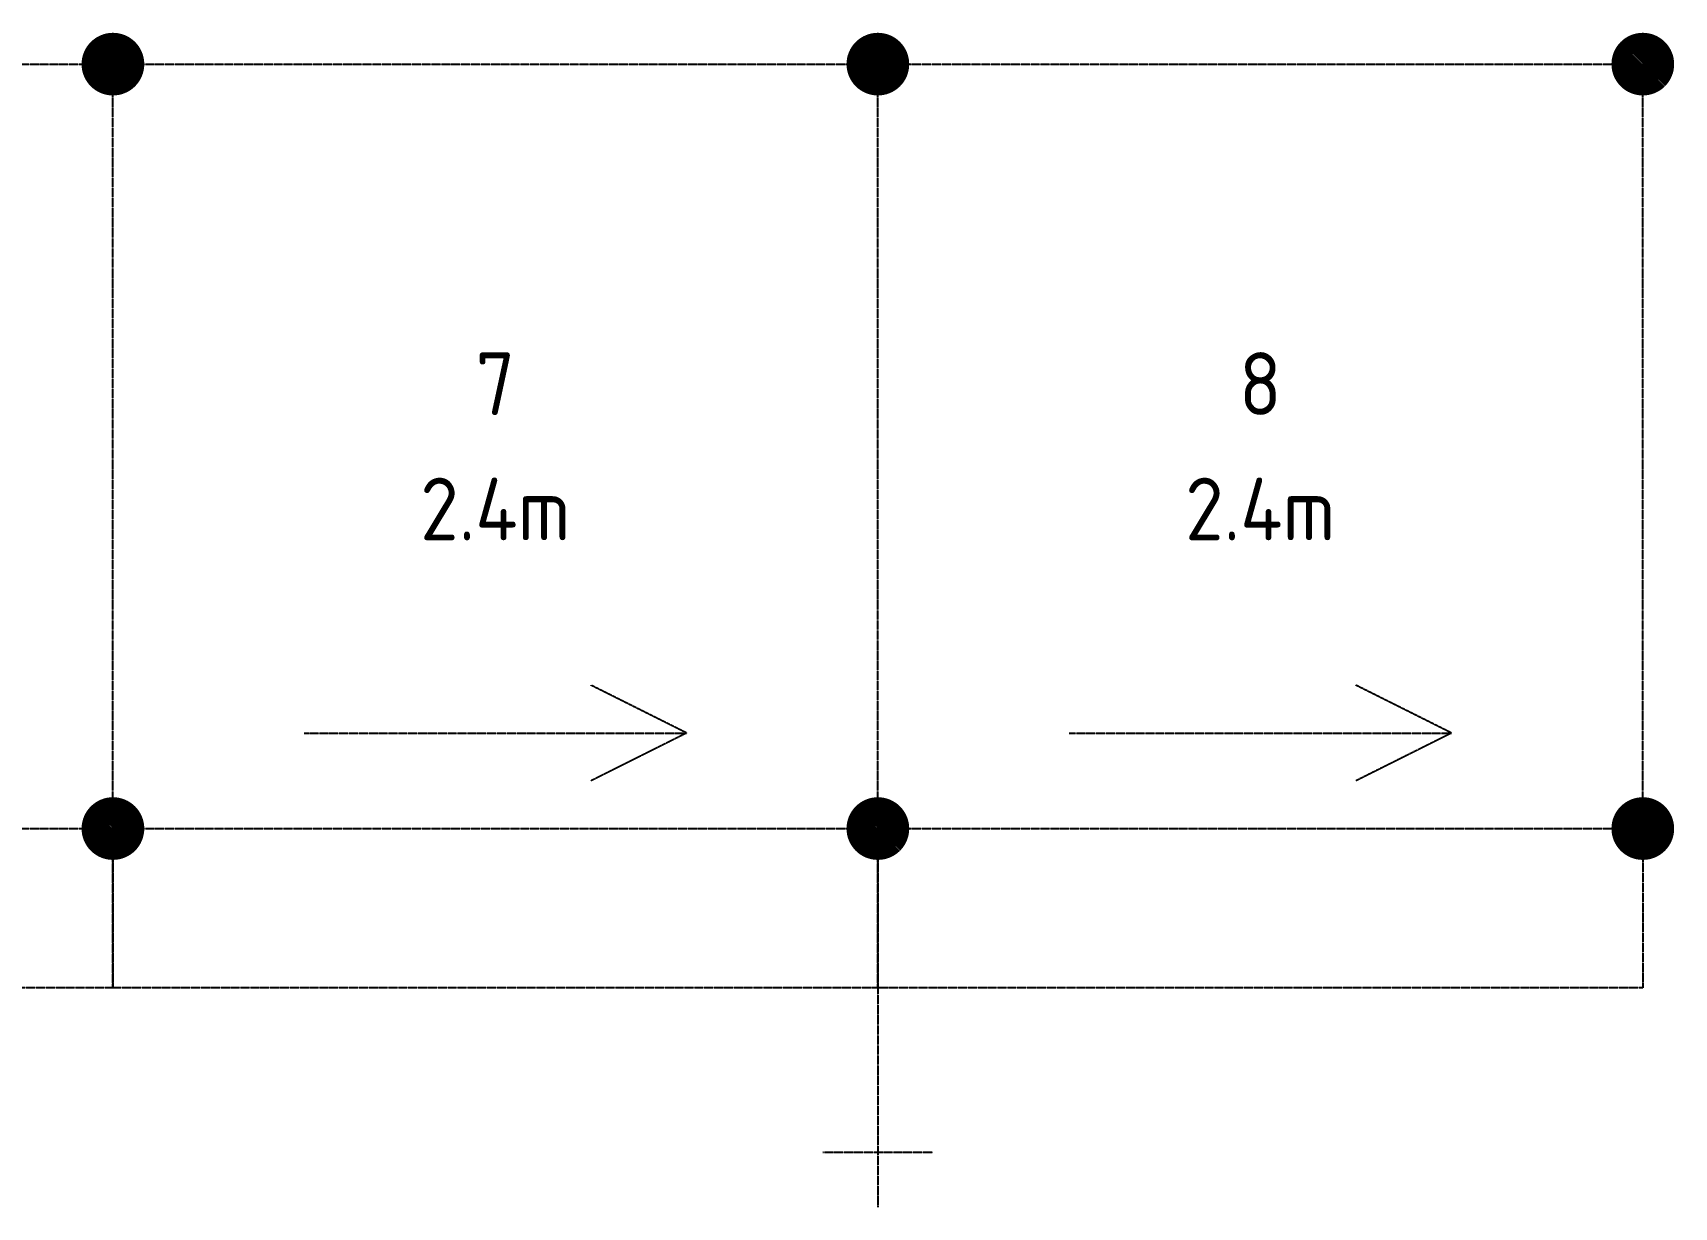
# Model space of a CAD drawing. Header units: millimetres. Extents: x -100 to 108163, y -1208 to 29908.
# Drawn here: x 55794 to 61028, y 6030 to 9777 of the extents above; entities that cross this region are included whole.
import ezdxf
from ezdxf.enums import TextEntityAlignment as Align

# ---------------------------------------------------------------- set-up
doc = ezdxf.new("R2010")
doc.units = ezdxf.units.MM
doc.linetypes.add('KwikScaf_Line', pattern=[1, 1, 0])
doc.layers.add('KwikScaf Schematic', color=7, linetype='CONTINUOUS')
doc.styles.add('KwikScaf ISO', font='isocp.shx')

msp = doc.modelspace()

# ---------------------------------------------------------------- linework, layer by layer
at = {"layer": 'KwikScaf Schematic', "color": 3, "linetype": 'KwikScaf_Line'}
for p, q in [((53610.6, 9676.8), (56049.6, 9676.8)), ((56049.6, 9676.8), (58488.6, 9676.8)), ((56049.6, 7237.8), (56049.6, 9676.8)), ((58488.6, 9676.8), (60927.6, 9676.8)), ((58488.6, 7237.8), (58488.6, 9676.8)), ((60927.6, 7237.8), (60927.6, 9676.8)), ((57878.9, 7542.6), (57574, 7695.1)), ((60317.9, 7542.6), (60013, 7695.1)), ((56659.4, 7542.6), (57878.9, 7542.6)), ((57878.9, 7542.6), (57574, 7390.2)), ((59098.4, 7542.6), (60317.9, 7542.6)), ((60317.9, 7542.6), (60013, 7390.2)), ((53610.6, 7237.8), (56049.6, 7237.8)), ((56049.6, 7237.8), (58488.6, 7237.8)), ((56049.6, 6729.8), (56049.6, 7237.8)), ((56049.6, 7237.8), (56049.6, 6729.8)), ((58488.6, 7237.8), (60927.6, 7237.8)), ((58488.6, 6729.8), (58488.6, 7237.8)), ((58488.6, 7237.8), (58488.6, 6729.8)), ((60927.6, 7237.8), (60927.6, 6729.8)), ((56049.6, 6729.8), (53610.6, 6729.8)), ((58488.6, 6729.8), (56049.6, 6729.8)), ((60927.6, 6729.8), (58488.6, 6729.8)), ((58488.6, 6729.8), (58488.6, 6029.8)), ((58313.6, 6204.8), (58663.6, 6204.8))]:
    msp.add_line(p, q, dxfattribs=at)
for points in [[(56049.6, 9726.8, 100, 100, -0.198912), (56085, 9712.1, 100, 100, -0.198912), (56099.6, 9676.8, 100, 100, -0.198912), (56085, 9641.4, 100, 100, -0.198912), (56049.6, 9626.8, 100, 100, -0.198912), (56014.3, 9641.4, 100, 100, -0.198912), (55999.6, 9676.8, 100, 100, -0.198912), (56014.3, 9712.1, 100, 100, -0.198912)], [(58488.6, 9726.8, 100, 100, -0.198912), (58524, 9712.1, 100, 100, -0.198912), (58538.6, 9676.8, 100, 100, -0.198912), (58524, 9641.4, 100, 100, -0.198912), (58488.6, 9626.8, 100, 100, -0.198912), (58453.3, 9641.4, 100, 100, -0.198912), (58438.6, 9676.8, 100, 100, -0.198912), (58453.3, 9712.1, 100, 100, -0.198912)], [(56049.6, 7287.8, 100, 100, -0.198912), (56085, 7273.1, 100, 100, -0.198912), (56099.6, 7237.8, 100, 100, -0.198912), (56085, 7202.4, 100, 100, -0.198912), (56049.6, 7187.8, 100, 100, -0.198912), (56014.3, 7202.4, 100, 100, -0.198912), (55999.6, 7237.8, 100, 100, -0.198912), (56014.3, 7273.1, 100, 100, -0.198912)], [(58488.6, 7287.8, 100, 100, -0.198912), (58524, 7273.1, 100, 100, -0.198912), (58538.6, 7237.8, 100, 100, -0.198912), (58524, 7202.4, 100, 100, -0.198912), (58488.6, 7187.8, 100, 100, -0.198912), (58453.3, 7202.4, 100, 100, -0.198912), (58438.6, 7237.8, 100, 100, -0.198912), (58453.3, 7273.1, 100, 100, -0.198912)], [(60927.6, 7287.8, 100, 100, -0.198912), (60963, 7273.1, 100, 100, -0.198912), (60977.6, 7237.8, 100, 100, -0.198912), (60963, 7202.4, 100, 100, -0.198912), (60927.6, 7187.8, 100, 100, -0.198912), (60892.3, 7202.4, 100, 100, -0.198912), (60877.6, 7237.8, 100, 100, -0.198912), (60892.3, 7273.1, 100, 100, -0.198912)]]:
    msp.add_lwpolyline(points, format="xyseb", close=True, dxfattribs=at)
at = {"layer": 'KwikScaf Schematic', "color": 3, "linetype": 'KwikScaf_Line', "const_width": 100}
for points in [[(56049.6, 9726.8, -0.198912), (56085, 9712.1, -0.198912), (56099.6, 9676.8, -0.198912), (56085, 9641.4, -0.198912), (56049.6, 9626.8, -0.198912), (56014.3, 9641.4, -0.198912), (55999.6, 9676.8, -0.198912), (56014.3, 9712.1, -0.198912)], [(58488.6, 9726.8, -0.198912), (58524, 9712.1, -0.198912), (58538.6, 9676.8, -0.198912), (58524, 9641.4, -0.198912), (58488.6, 9626.8, -0.198912), (58453.3, 9641.4, -0.198912), (58438.6, 9676.8, -0.198912), (58453.3, 9712.1, -0.198912)], [(60927.6, 9726.8, -0.198912), (60963, 9712.1, -0.198912), (60977.6, 9676.8, -0.198912), (60963, 9641.4, -0.198912), (60927.6, 9626.8, -0.198912), (60892.3, 9641.4, -0.198912), (60877.6, 9676.8, -0.198912), (60892.3, 9712.1, -0.198912)], [(56049.6, 7287.8, -0.198912), (56085, 7273.1, -0.198912), (56099.6, 7237.8, -0.198912), (56085, 7202.4, -0.198912), (56049.6, 7187.8, -0.198912), (56014.3, 7202.4, -0.198912), (55999.6, 7237.8, -0.198912), (56014.3, 7273.1, -0.198912)], [(58488.6, 7287.8, -0.198912), (58524, 7273.1, -0.198912), (58538.6, 7237.8, -0.198912), (58524, 7202.4, -0.198912), (58488.6, 7187.8, -0.198912), (58453.3, 7202.4, -0.198912), (58438.6, 7237.8, -0.198912), (58453.3, 7273.1, -0.198912)]]:
    msp.add_lwpolyline(points, format="xyb", close=True, dxfattribs=at)

# ---------------------------------------------------------------- texts
at = {"layer": 'KwikScaf Schematic', "style": 'KwikScaf ISO'}
for s, p in [('7', (57269.1, 8657.3)), ('8', (59708.1, 8657.3)), ('2.4m', (57269.1, 8257.3)), ('2.4m', (59708.1, 8257.3))]:
    msp.add_text(s, height=200, dxfattribs=at).set_placement(p, align=Align.MIDDLE_CENTER)

doc.saveas('drawing.dxf')
